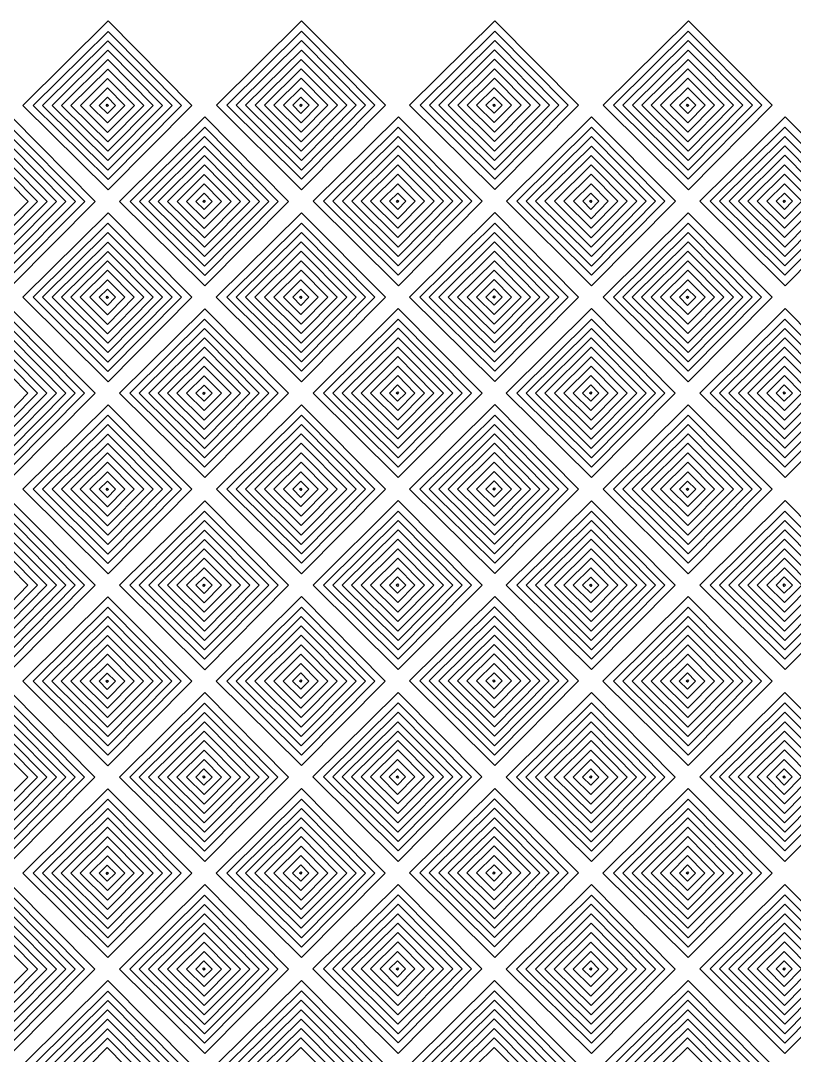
# Model space of a CAD drawing. Extents: x 32.9 to 110, y 167.1 to 219.6.
# Drawn here: x 49.83 to 69.25, y 193.57 to 219.55 of the extents above; entities that cross this region are included whole.
import ezdxf

# ---------------------------------------------------------------- set-up
doc = ezdxf.new("R2010")
doc.units = 0
doc.layers.add('Layer_1', color=7, linetype='CONTINUOUS')

msp = doc.modelspace()

# ---------------------------------------------------------------- linework, layer by layer
at = {"layer": 'Layer_1', "color": 7}
for points in [[(49.880651, 217.422619), (52.021184, 219.543619), (54.124594, 217.422619), (52.021184, 215.301371)], [(54.739998, 217.425649), (56.880533, 219.546641), (58.983945, 217.425649), (56.880533, 215.304401)], [(59.591251, 217.428896), (61.731788, 219.549889), (63.835193, 217.428896), (61.731788, 215.307649)], [(64.449908, 217.425566), (66.590445, 219.546566), (68.693851, 217.425566), (66.590445, 215.304319)], [(50.143031, 217.422604), (52.018857, 219.281306), (53.862146, 217.422604), (52.018857, 215.563684)], [(55.00238, 217.425634), (56.878208, 219.284329), (58.721497, 217.425634), (56.878208, 215.566706)], [(59.853631, 217.428881), (61.729455, 219.287576), (63.572745, 217.428881), (61.729455, 215.569954)], [(64.712288, 217.425551), (66.588114, 219.284254), (68.431403, 217.425551), (66.588114, 215.566631)], [(50.376961, 217.422589), (52.016782, 219.047441), (53.62816, 217.422589), (52.016782, 215.797541)], [(55.23631, 217.425619), (56.87613, 219.050464), (58.487512, 217.425619), (56.87613, 215.800571)], [(60.087563, 217.428866), (61.727385, 219.053711), (63.338761, 217.428866), (61.727385, 215.803819)], [(64.94622, 217.425536), (66.586042, 219.050389), (68.197418, 217.425536), (66.586042, 215.800496)], [(50.614826, 217.422574), (52.014671, 218.809639), (53.390236, 217.422574), (52.014671, 216.035344)], [(55.474175, 217.425604), (56.874015, 218.812669), (58.249583, 217.425604), (56.874015, 216.038366)], [(60.325427, 217.428851), (61.72527, 218.815916), (63.100838, 217.428851), (61.72527, 216.041614)], [(65.184083, 217.425521), (66.583929, 218.812586), (67.959496, 217.425521), (66.583929, 216.038291)], [(50.849623, 217.422559), (52.012587, 218.574904), (53.155379, 217.422559), (52.012587, 216.270079)], [(55.708973, 217.425589), (56.871937, 218.577934), (58.014729, 217.425589), (56.871937, 216.273101)], [(60.560228, 217.428836), (61.723187, 218.581181), (62.865984, 217.428836), (61.723187, 216.276349)], [(65.418886, 217.425506), (66.581843, 218.577851), (67.724641, 217.425506), (66.581843, 216.273026)], [(51.087799, 217.422544), (52.010475, 218.336794), (52.917145, 217.422544), (52.010475, 216.508181)], [(55.947147, 217.425574), (56.869824, 218.339824), (57.776498, 217.425574), (56.869824, 216.511211)], [(60.798398, 217.428821), (61.721079, 218.343071), (62.627746, 217.428821), (61.721079, 216.514459)], [(65.657055, 217.425491), (66.579736, 218.339749), (67.486402, 217.425491), (66.579736, 216.511136)], [(51.324038, 217.422529), (52.008358, 218.100604), (52.680806, 217.422529), (52.008358, 216.744379)], [(56.183386, 217.425559), (56.867708, 218.103626), (57.540157, 217.425559), (56.867708, 216.747401)], [(61.03464, 217.428799), (61.718963, 218.106874), (62.391405, 217.428799), (61.718963, 216.750649)], [(65.893299, 217.425476), (66.577613, 218.103551), (67.250063, 217.425476), (66.577613, 216.747326)], [(51.564029, 217.422514), (52.006183, 217.860634), (52.440668, 217.422514), (52.006183, 216.984341)], [(56.423377, 217.425536), (56.865533, 217.863656), (57.300016, 217.425536), (56.865533, 216.987371)], [(61.274633, 217.428784), (61.716788, 217.866904), (62.151269, 217.428784), (61.716788, 216.990619)], [(66.133291, 217.425461), (66.575446, 217.863581), (67.009928, 217.425461), (66.575446, 216.987289)], [(51.797778, 217.422499), (52.004028, 217.626859), (52.206698, 217.422499), (52.004028, 217.218109)], [(56.657126, 217.425521), (56.863372, 217.629889), (57.066045, 217.425521), (56.863372, 217.221131)], [(56.830834, 217.424539), (56.860595, 217.454014), (56.889845, 217.424539), (56.860595, 217.395064)], [(61.508378, 217.428769), (61.714628, 217.633136), (61.9173, 217.428769), (61.714628, 217.224379)], [(61.682086, 217.427786), (61.711861, 217.457261), (61.741111, 217.427786), (61.711861, 217.398311)], [(66.367034, 217.425446), (66.573286, 217.629814), (66.775958, 217.425446), (66.573286, 217.221056)], [(66.540742, 217.424464), (66.570517, 217.453939), (66.599767, 217.424464), (66.570517, 217.394989)], [(51.971487, 217.421509), (52.001247, 217.450984), (52.03049, 217.421509), (52.001247, 217.392034)], [(47.450834, 215.012186), (49.591368, 217.133179), (51.694778, 215.012186), (49.591368, 212.890939)], [(52.308463, 215.013874), (54.448997, 217.134866), (56.552407, 215.013874), (54.448997, 212.892619)], [(57.167813, 215.016896), (59.308351, 217.137889), (61.411754, 215.016896), (59.308351, 212.895649)], [(62.020096, 215.015134), (64.160626, 217.136126), (66.264038, 215.015134), (64.160626, 212.893886)], [(66.877717, 215.016821), (69.018255, 217.137814), (71.121668, 215.016821), (69.018255, 212.895574)], [(47.713216, 215.012171), (49.589041, 216.870866), (51.432331, 215.012171), (49.589041, 213.153244)], [(52.570845, 215.013851), (54.44667, 216.872554), (56.289959, 215.013851), (54.44667, 213.154931)], [(57.430193, 215.016881), (59.306017, 216.875584), (61.149307, 215.016881), (59.306017, 213.157954)], [(62.282477, 215.015119), (64.1583, 216.873821), (66.00159, 215.015119), (64.1583, 213.156191)], [(67.140105, 215.016806), (69.015931, 216.875509), (70.859221, 215.016806), (69.015931, 213.157879)], [(47.947147, 215.012156), (49.586966, 216.637001), (51.198344, 215.012156), (49.586966, 213.387109)], [(52.804776, 215.013844), (54.444596, 216.638689), (56.055974, 215.013844), (54.444596, 213.388796)], [(57.664125, 215.016866), (59.303947, 216.641719), (60.915323, 215.016866), (59.303947, 213.391819)], [(62.516408, 215.015104), (64.156222, 216.639956), (65.767606, 215.015104), (64.156222, 213.390056)], [(67.374032, 215.016791), (69.013853, 216.641636), (70.625228, 215.016791), (69.013853, 213.391744)], [(48.18501, 215.012141), (49.584855, 216.399206), (50.96042, 215.012141), (49.584855, 213.624904)], [(48.419808, 215.012126), (49.582771, 216.164471), (50.725563, 215.012126), (49.582771, 213.859639)], [(53.042639, 215.013821), (54.442484, 216.400894), (55.81805, 215.013821), (54.442484, 213.626591)], [(53.277438, 215.013806), (54.440401, 216.166159), (55.583193, 215.013806), (54.440401, 213.861326)], [(57.901988, 215.016851), (59.301832, 216.403916), (60.677401, 215.016851), (59.301832, 213.629621)], [(58.136789, 215.016836), (59.299748, 216.169181), (60.442546, 215.016836), (59.299748, 213.864356)], [(62.754269, 215.015089), (64.154115, 216.402154), (65.529676, 215.015089), (64.154115, 213.627859)], [(62.989065, 215.015074), (64.152029, 216.167419), (65.294821, 215.015074), (64.152029, 213.862594)], [(67.611901, 215.016776), (69.011746, 216.403841), (70.387305, 215.016776), (69.011746, 213.629539)], [(67.846696, 215.016761), (69.009661, 216.169106), (70.15245, 215.016761), (69.009661, 213.864274)], [(48.657984, 215.012111), (49.580659, 215.926361), (50.48733, 215.012111), (49.580659, 214.097749)], [(53.515613, 215.013791), (54.438288, 215.928049), (55.344959, 215.013791), (54.438288, 214.099436)], [(58.37496, 215.016821), (59.297641, 215.931071), (60.204308, 215.016821), (59.297641, 214.102459)], [(63.227243, 215.015059), (64.149916, 215.929309), (65.056591, 215.015059), (64.149916, 214.100696)], [(68.084873, 215.016746), (69.007545, 215.930996), (69.91422, 215.016746), (69.007545, 214.102384)], [(48.894222, 215.012096), (49.578542, 215.690164), (50.25099, 215.012096), (49.578542, 214.333939)], [(53.751851, 215.013776), (54.436172, 215.691851), (55.108619, 215.013776), (54.436172, 214.335626)], [(58.611202, 215.016806), (59.295526, 215.694874), (59.967969, 215.016806), (59.295526, 214.338656)], [(63.463477, 215.015044), (64.147801, 215.693111), (64.82025, 215.015044), (64.147801, 214.336894)], [(68.321108, 215.016731), (69.00543, 215.694799), (69.677881, 215.016731), (69.00543, 214.338574)], [(49.134214, 215.012074), (49.576368, 215.450194), (50.010852, 215.012074), (49.576368, 214.573909)], [(53.991843, 215.013761), (54.433997, 215.451881), (54.868481, 215.013761), (54.433997, 214.575596)], [(58.851197, 215.016791), (59.293351, 215.454911), (59.727834, 215.016791), (59.293351, 214.578619)], [(63.703471, 215.015029), (64.145626, 215.453141), (64.580109, 215.015029), (64.145626, 214.576856)], [(68.561101, 215.016716), (69.003255, 215.454829), (69.437737, 215.016716), (69.003255, 214.578544)], [(54.22559, 215.013746), (54.43184, 215.218114), (54.634513, 215.013746), (54.43184, 214.809356)], [(59.08494, 215.016776), (59.29119, 215.221136), (59.493862, 215.016776), (59.29119, 214.812379)], [(63.937222, 215.015006), (64.143473, 215.219374), (64.346137, 215.015006), (64.143473, 214.810616)], [(68.794854, 215.016694), (69.001104, 215.221061), (69.203768, 215.016694), (69.001104, 214.812304)], [(54.399301, 215.012764), (54.429061, 215.042239), (54.458303, 215.012764), (54.429061, 214.983289)], [(59.258648, 215.015786), (59.288423, 215.045261), (59.317673, 215.015786), (59.288423, 214.986311)], [(64.110931, 215.014024), (64.140706, 215.043499), (64.169956, 215.014024), (64.140706, 214.984549)], [(68.96856, 215.015711), (68.998335, 215.045186), (69.027585, 215.015711), (68.998335, 214.986236)], [(49.878647, 212.603434), (52.019182, 214.724426), (54.122591, 212.603434), (52.019182, 210.482186)], [(54.737995, 212.606464), (56.878531, 214.727456), (58.981942, 212.606464), (56.878531, 210.485209)], [(59.589249, 212.609711), (61.729787, 214.730704), (63.83319, 212.609711), (61.729787, 210.488456)], [(64.447906, 212.606381), (66.588443, 214.727381), (68.691849, 212.606381), (66.588443, 210.485134)], [(50.141029, 212.603419), (52.016855, 214.462121), (53.860144, 212.603419), (52.016855, 210.744491)], [(55.000378, 212.606441), (56.876206, 214.465144), (58.719495, 212.606441), (56.876206, 210.747521)], [(59.851629, 212.609689), (61.727452, 214.468391), (63.570742, 212.609689), (61.727452, 210.750769)], [(64.710286, 212.606366), (66.586112, 214.465069), (68.429402, 212.606366), (66.586112, 210.747446)], [(50.374959, 212.603404), (52.014779, 214.228256), (53.626158, 212.603404), (52.014779, 210.978356)], [(55.234308, 212.606426), (56.874127, 214.231279), (58.48551, 212.606426), (56.874127, 210.981386)], [(60.085561, 212.609674), (61.725383, 214.234526), (63.336759, 212.609674), (61.725383, 210.984634)], [(64.944218, 212.606351), (66.58404, 214.231204), (68.195416, 212.606351), (66.58404, 210.981304)], [(50.612824, 212.603389), (52.012669, 213.990454), (53.388234, 212.603389), (52.012669, 211.216159)], [(55.472173, 212.606411), (56.872013, 213.993476), (58.247588, 212.606411), (56.872013, 211.219181)], [(60.323422, 212.609659), (61.723268, 213.996724), (63.098837, 212.609659), (61.723268, 211.222429)], [(65.182081, 212.606336), (66.581927, 213.993401), (67.957493, 212.606336), (66.581927, 211.219106)], [(50.847622, 212.603374), (52.010585, 213.755719), (53.153377, 212.603374), (52.010585, 211.450894)], [(55.70697, 212.606396), (56.869935, 213.758749), (58.012724, 212.606396), (56.869935, 211.453916)], [(60.558225, 212.609644), (61.72119, 213.761989), (62.863979, 212.609644), (61.72119, 211.457164)], [(65.416882, 212.606321), (66.579841, 213.758666), (67.722638, 212.606321), (66.579841, 211.453841)], [(51.085798, 212.603359), (52.008472, 213.517609), (52.915145, 212.603359), (52.008472, 211.688996)], [(55.945147, 212.606381), (56.867819, 213.520639), (57.774497, 212.606381), (56.867819, 211.692026)], [(60.796396, 212.609629), (61.719074, 213.523886), (62.625743, 212.609629), (61.719074, 211.695274)], [(65.655052, 212.606306), (66.577733, 213.520564), (67.4844, 212.606306), (66.577733, 211.691944)], [(51.322036, 212.603344), (52.006356, 213.281411), (52.678804, 212.603344), (52.006356, 211.925194)], [(51.562027, 212.603329), (52.004182, 213.041441), (52.438666, 212.603329), (52.004182, 212.165156)], [(56.181385, 212.606366), (56.865706, 213.284441), (57.538155, 212.606366), (56.865706, 211.928216)], [(56.421377, 212.606351), (56.863532, 213.044471), (57.298012, 212.606351), (56.863532, 212.168179)], [(61.032638, 212.609614), (61.716961, 213.287689), (62.389402, 212.609614), (61.716961, 211.931464)], [(61.27263, 212.609599), (61.714786, 213.047719), (62.149267, 212.609599), (61.714786, 212.171426)], [(65.891297, 212.606291), (66.575618, 213.284366), (67.248062, 212.606291), (66.575618, 211.928141)], [(66.131289, 212.606276), (66.573443, 213.044396), (67.007926, 212.606276), (66.573443, 212.168104)], [(51.795776, 212.603314), (52.002026, 212.807674), (52.204696, 212.603314), (52.002026, 212.398916)], [(56.655124, 212.606336), (56.86137, 212.810704), (57.064042, 212.606336), (56.86137, 212.401946)], [(61.506376, 212.609584), (61.712626, 212.813951), (61.915298, 212.609584), (61.712626, 212.405194)], [(66.365032, 212.606261), (66.571283, 212.810629), (66.773957, 212.606261), (66.571283, 212.401871)], [(51.969486, 212.602324), (51.999246, 212.631799), (52.028489, 212.602324), (51.999246, 212.572849)], [(56.828834, 212.605354), (56.858594, 212.634829), (56.887844, 212.605354), (56.858594, 212.575879)], [(61.680089, 212.608601), (61.709864, 212.638076), (61.739114, 212.608601), (61.709864, 212.579126)], [(66.538741, 212.605271), (66.568516, 212.634746), (66.597766, 212.605271), (66.568516, 212.575796)], [(47.449003, 210.195334), (49.589537, 212.316326), (51.692947, 210.195334), (49.589537, 208.074086)], [(52.306632, 210.197021), (54.447166, 212.318014), (56.550575, 210.197021), (54.447166, 208.075766)], [(57.165984, 210.200044), (59.306513, 212.321036), (61.409925, 210.200044), (59.306513, 208.078796)], [(62.018259, 210.198281), (64.158796, 212.319274), (66.262208, 210.198281), (64.158796, 208.077034)], [(66.875888, 210.199969), (69.016425, 212.320961), (71.119831, 210.199969), (69.016425, 208.078721)], [(47.711384, 210.195319), (49.587209, 212.054014), (51.430499, 210.195319), (49.587209, 208.336391)], [(52.569014, 210.196999), (54.444838, 212.055701), (56.288128, 210.196999), (54.444838, 208.338079)], [(57.428364, 210.200029), (59.304187, 212.058731), (61.147477, 210.200029), (59.304187, 208.341101)], [(62.280645, 210.198266), (64.156471, 212.056969), (65.999761, 210.198266), (64.156471, 208.339339)], [(67.138276, 210.199954), (69.014102, 212.058649), (70.857392, 210.199954), (69.014102, 208.341026)], [(47.945315, 210.195304), (49.585134, 211.820149), (51.196513, 210.195304), (49.585134, 208.570256)], [(52.802944, 210.196991), (54.442765, 211.821836), (56.054142, 210.196991), (54.442765, 208.571944)], [(57.662296, 210.200014), (59.30211, 211.824866), (60.913494, 210.200014), (59.30211, 208.574966)], [(62.514571, 210.198251), (64.154393, 211.823096), (65.765775, 210.198251), (64.154393, 208.573204)], [(67.3722, 210.199939), (69.012024, 211.824784), (70.623397, 210.199939), (69.012024, 208.574891)], [(48.183178, 210.195289), (49.583023, 211.582354), (50.958589, 210.195289), (49.583023, 208.808051)], [(53.040808, 210.196969), (54.440653, 211.584034), (55.816218, 210.196969), (54.440653, 208.809739)], [(57.900159, 210.199999), (59.300002, 211.587064), (60.675571, 210.199999), (59.300002, 208.812769)], [(62.75244, 210.198236), (64.152286, 211.585301), (65.527847, 210.198236), (64.152286, 208.811006)], [(67.610062, 210.199924), (69.009908, 211.586989), (70.385475, 210.199924), (69.009908, 208.812686)], [(48.417977, 210.195274), (49.580939, 211.347619), (50.723732, 210.195274), (49.580939, 209.042786)], [(53.275607, 210.196954), (54.438569, 211.349306), (55.581361, 210.196954), (54.438569, 209.044474)], [(58.134952, 210.199984), (59.297919, 211.352329), (60.440708, 210.199984), (59.297919, 209.047504)], [(62.987235, 210.198221), (64.1502, 211.350566), (65.292989, 210.198221), (64.1502, 209.045734)], [(67.844866, 210.199909), (69.007831, 211.352254), (70.150621, 210.199909), (69.007831, 209.047421)], [(48.656152, 210.195259), (49.578827, 211.109509), (50.485498, 210.195259), (49.578827, 209.280896)], [(53.513781, 210.196939), (54.436456, 211.111196), (55.343127, 210.196939), (54.436456, 209.282584)], [(58.373131, 210.199969), (59.295803, 211.114219), (60.202478, 210.199969), (59.295803, 209.285606)], [(63.225414, 210.198206), (64.148084, 211.112456), (65.054761, 210.198206), (64.148084, 209.283844)], [(68.083043, 210.199894), (69.005716, 211.114144), (69.912383, 210.199894), (69.005716, 209.285531)], [(48.89239, 210.195244), (49.576711, 210.873311), (50.249159, 210.195244), (49.576711, 209.517086)], [(53.750021, 210.196924), (54.434341, 210.874999), (55.106788, 210.196924), (54.434341, 209.518774)], [(58.609373, 210.199954), (59.293688, 210.878021), (59.966137, 210.199954), (59.293688, 209.521804)], [(63.461648, 210.198191), (64.145972, 210.876259), (64.81842, 210.198191), (64.145972, 209.520034)], [(68.319278, 210.199879), (69.0036, 210.877946), (69.676043, 210.199879), (69.0036, 209.521721)], [(49.132382, 210.195221), (49.574537, 210.633341), (50.009021, 210.195221), (49.574537, 209.757056)], [(53.990012, 210.196909), (54.432168, 210.635029), (54.866649, 210.196909), (54.432168, 209.758736)], [(58.849365, 210.199939), (59.291513, 210.638059), (59.726002, 210.199939), (59.291513, 209.761766)], [(63.70164, 210.198176), (64.143796, 210.636289), (64.578277, 210.198176), (64.143796, 209.760004)], [(68.559271, 210.199856), (69.001425, 210.637976), (69.435908, 210.199856), (69.001425, 209.761691)], [(54.223761, 210.196894), (54.430011, 210.401261), (54.632681, 210.196894), (54.430011, 209.992504)], [(54.397469, 210.195911), (54.427229, 210.225386), (54.456472, 210.195911), (54.427229, 210.166436)], [(59.08311, 210.199924), (59.28936, 210.404284), (59.492033, 210.199924), (59.28936, 209.995526)], [(59.256818, 210.198934), (59.286593, 210.228409), (59.315843, 210.198934), (59.286593, 210.169459)], [(63.935393, 210.198154), (64.141635, 210.402521), (64.344307, 210.198154), (64.141635, 209.993764)], [(64.109099, 210.197171), (64.138874, 210.226646), (64.168124, 210.197171), (64.138874, 210.167696)], [(68.793017, 210.199841), (68.999267, 210.404209), (69.201938, 210.199841), (68.999267, 209.995451)], [(68.966731, 210.198859), (68.996506, 210.228334), (69.025756, 210.198859), (68.996506, 210.169384)], [(49.878818, 207.782584), (52.019352, 209.903576), (54.122762, 207.782584), (52.019352, 205.661336)], [(54.738168, 207.785606), (56.878704, 209.906606), (58.982116, 207.785606), (56.878704, 205.664359)], [(59.589419, 207.788854), (61.729959, 209.909854), (63.833362, 207.788854), (61.729959, 205.667606)], [(64.448078, 207.785531), (66.588616, 209.906524), (68.692019, 207.785531), (66.588616, 205.664284)], [(50.1412, 207.782569), (52.017025, 209.641264), (53.860316, 207.782569), (52.017025, 205.923641)], [(50.375131, 207.782554), (52.01495, 209.407399), (53.626329, 207.782554), (52.01495, 206.157506)], [(55.00055, 207.785591), (56.876378, 209.644294), (58.719668, 207.785591), (56.876378, 205.926671)], [(55.234478, 207.785576), (56.874301, 209.410429), (58.485683, 207.785576), (56.874301, 206.160529)], [(59.851799, 207.788839), (61.727625, 209.647541), (63.570915, 207.788839), (61.727625, 205.929919)], [(60.085726, 207.788824), (61.725556, 209.413676), (63.336929, 207.788824), (61.725556, 206.163776)], [(64.710458, 207.785516), (66.586282, 209.644219), (68.429572, 207.785516), (66.586282, 205.926589)], [(64.944391, 207.785501), (66.584213, 209.410354), (68.195588, 207.785501), (66.584213, 206.160454)], [(50.612995, 207.782539), (52.01284, 209.169604), (53.388404, 207.782539), (52.01284, 206.395301)], [(55.472344, 207.785561), (56.872185, 209.172626), (58.247754, 207.785561), (56.872185, 206.398331)], [(60.323595, 207.788809), (61.72344, 209.175874), (63.099007, 207.788809), (61.72344, 206.401579)], [(65.182253, 207.785486), (66.582097, 209.172551), (67.957666, 207.785486), (66.582097, 206.398256)], [(50.847793, 207.782524), (52.010755, 208.934869), (53.153548, 207.782524), (52.010755, 206.630036)], [(55.707143, 207.785546), (56.870107, 208.937891), (58.012897, 207.785546), (56.870107, 206.633066)], [(60.558397, 207.788794), (61.721355, 208.941139), (62.864153, 207.788794), (61.721355, 206.636314)], [(65.417055, 207.785471), (66.580013, 208.937816), (67.722803, 207.785471), (66.580013, 206.632991)], [(51.085968, 207.782509), (52.008643, 208.696759), (52.915315, 207.782509), (52.008643, 206.868146)], [(55.945317, 207.785531), (56.867992, 208.699781), (57.774667, 207.785531), (56.867992, 206.871169)], [(60.796568, 207.788779), (61.719247, 208.703029), (62.625908, 207.788779), (61.719247, 206.874416)], [(65.655225, 207.785456), (66.577898, 208.699706), (67.484573, 207.785456), (66.577898, 206.871094)], [(51.322206, 207.782494), (52.006526, 208.460561), (52.678975, 207.782494), (52.006526, 207.104336)], [(56.181555, 207.785516), (56.865879, 208.463591), (57.538327, 207.785516), (56.865879, 207.107366)], [(61.03281, 207.788764), (61.717134, 208.466839), (62.389575, 207.788764), (61.717134, 207.110614)], [(65.891467, 207.785441), (66.575783, 208.463509), (67.248234, 207.785441), (66.575783, 207.107291)], [(51.562199, 207.782471), (52.004353, 208.220591), (52.438836, 207.782471), (52.004353, 207.344306)], [(56.421545, 207.785501), (56.863704, 208.223621), (57.298185, 207.785501), (56.863704, 207.347329)], [(61.272802, 207.788749), (61.714957, 208.226869), (62.14944, 207.788749), (61.714957, 207.350576)], [(66.131462, 207.785426), (66.573616, 208.223539), (67.008099, 207.785426), (66.573616, 207.347254)], [(51.795946, 207.782456), (52.002196, 207.986824), (52.204867, 207.782456), (52.002196, 207.578066)], [(56.655295, 207.785486), (56.861543, 207.989846), (57.064215, 207.785486), (56.861543, 207.581096)], [(61.506548, 207.788734), (61.712798, 207.993094), (61.91547, 207.788734), (61.712798, 207.584344)], [(66.365205, 207.785404), (66.571455, 207.989771), (66.774127, 207.785404), (66.571455, 207.581014)], [(51.969656, 207.781474), (51.999416, 207.810949), (52.028659, 207.781474), (51.999416, 207.751999)], [(56.829001, 207.784496), (56.858776, 207.813971), (56.888026, 207.784496), (56.858776, 207.755021)], [(61.680256, 207.787744), (61.710031, 207.817219), (61.739281, 207.787744), (61.710031, 207.758269)], [(66.538913, 207.784421), (66.568688, 207.813896), (66.597938, 207.784421), (66.568688, 207.754946)], [(47.449003, 205.372144), (49.589537, 207.493144), (51.692947, 205.372144), (49.589537, 203.250896)], [(52.306632, 205.373831), (54.447166, 207.494824), (56.550572, 205.373831), (54.447166, 203.252584)], [(57.165984, 205.376861), (59.306513, 207.497854), (61.409925, 205.376861), (59.306513, 203.255606)], [(62.018265, 205.375099), (64.158796, 207.496091), (66.262208, 205.375099), (64.158796, 203.253851)], [(66.875888, 205.376779), (69.016425, 207.497779), (71.119839, 205.376779), (69.016425, 203.255531)], [(47.711384, 205.372129), (49.58721, 207.230831), (51.430499, 205.372129), (49.58721, 203.513209)], [(52.569014, 205.373816), (54.44484, 207.232519), (56.28813, 205.373816), (54.44484, 203.514889)], [(57.428364, 205.376846), (59.304187, 207.235541), (61.147477, 205.376846), (59.304187, 203.517919)], [(62.280645, 205.375076), (64.156471, 207.233779), (65.999761, 205.375076), (64.156471, 203.516156)], [(67.138276, 205.376764), (69.014102, 207.235466), (70.857392, 205.376764), (69.014102, 203.517844)], [(47.945315, 205.372114), (49.585134, 206.996966), (51.196513, 205.372114), (49.585134, 203.747066)], [(52.802942, 205.373801), (54.442765, 206.998654), (56.054142, 205.373801), (54.442765, 203.748754)], [(57.662296, 205.376831), (59.302118, 207.001676), (60.913494, 205.376831), (59.302118, 203.751784)], [(62.514579, 205.375061), (64.154393, 206.999914), (65.765775, 205.375061), (64.154393, 203.750021)], [(67.3722, 205.376749), (69.012024, 207.001601), (70.623397, 205.376749), (69.012024, 203.751709)], [(48.183178, 205.372099), (49.583023, 206.759164), (50.958589, 205.372099), (49.583023, 203.984869)], [(53.040809, 205.373786), (54.440655, 206.760851), (55.816218, 205.373786), (54.440655, 203.986556)], [(57.900159, 205.376809), (59.300002, 206.763881), (60.675563, 205.376809), (59.300002, 203.989579)], [(62.75244, 205.375046), (64.152286, 206.762111), (65.527847, 205.375046), (64.152286, 203.987816)], [(67.610071, 205.376734), (69.009917, 206.763799), (70.385475, 205.376734), (69.009917, 203.989504)], [(48.417977, 205.372084), (49.580939, 206.524429), (50.723732, 205.372084), (49.580939, 204.219604)], [(48.656152, 205.372069), (49.578828, 206.286319), (50.485499, 205.372069), (49.578828, 204.457706)], [(53.275607, 205.373771), (54.438569, 206.526116), (55.581363, 205.373771), (54.438569, 204.221291)], [(53.513783, 205.373756), (54.436458, 206.288006), (55.343129, 205.373756), (54.436458, 204.459394)], [(58.13496, 205.376794), (59.297919, 206.529146), (60.440714, 205.376794), (59.297919, 204.224314)], [(58.373131, 205.376786), (59.295809, 206.291036), (60.202478, 205.376786), (59.295809, 204.462424)], [(62.987235, 205.375031), (64.1502, 206.527376), (65.292989, 205.375031), (64.1502, 204.222551)], [(63.225406, 205.375016), (64.148084, 206.289274), (65.054761, 205.375016), (64.148084, 204.460661)], [(67.844866, 205.376719), (69.007831, 206.529064), (70.150621, 205.376719), (69.007831, 204.224239)], [(68.083043, 205.376704), (69.005716, 206.290961), (69.91239, 205.376704), (69.005716, 204.462349)], [(48.89239, 205.372054), (49.576711, 206.050129), (50.249159, 205.372054), (49.576711, 204.693904)], [(53.750021, 205.373741), (54.434341, 206.051809), (55.10679, 205.373741), (54.434341, 204.695591)], [(58.609373, 205.376764), (59.293688, 206.054839), (59.966137, 205.376764), (59.293688, 204.698614)], [(63.461648, 205.375001), (64.145972, 206.053076), (64.81842, 205.375001), (64.145972, 204.696851)], [(68.319278, 205.376689), (69.0036, 206.054764), (69.676051, 205.376689), (69.0036, 204.698539)], [(49.132382, 205.372039), (49.574537, 205.810159), (50.009021, 205.372039), (49.574537, 204.933866)], [(53.990013, 205.373726), (54.432168, 205.811846), (54.866651, 205.373726), (54.432168, 204.935554)], [(58.849365, 205.376749), (59.291521, 205.814869), (59.726002, 205.376749), (59.291521, 204.938584)], [(63.70164, 205.374986), (64.143796, 205.813106), (64.578277, 205.374986), (64.143796, 204.936814)], [(68.559271, 205.376674), (69.001425, 205.814794), (69.435908, 205.376674), (69.001425, 204.938501)], [(54.223761, 205.373711), (54.430011, 205.578071), (54.632681, 205.373711), (54.430011, 205.169314)], [(59.08311, 205.376734), (59.28936, 205.581101), (59.492033, 205.376734), (59.28936, 205.172344)], [(63.935393, 205.374971), (64.141643, 205.579339), (64.344307, 205.374971), (64.141643, 205.170581)], [(68.793023, 205.376659), (68.999273, 205.581026), (69.201938, 205.376659), (68.999273, 205.172269)], [(54.397469, 205.372721), (54.427229, 205.402196), (54.456472, 205.372721), (54.427229, 205.343246)], [(59.256818, 205.375751), (59.286593, 205.405226), (59.315843, 205.375751), (59.286593, 205.346276)], [(64.109099, 205.373989), (64.138874, 205.403464), (64.168124, 205.373989), (64.138874, 205.344514)], [(68.966731, 205.375676), (68.996506, 205.405151), (69.025756, 205.375676), (68.996506, 205.346201)], [(49.876816, 202.963399), (52.017351, 205.084391), (54.120762, 202.963399), (52.017351, 200.842144)], [(54.736164, 202.966421), (56.876699, 205.087414), (58.980113, 202.966421), (56.876699, 200.845174)], [(59.587418, 202.969669), (61.727955, 205.090661), (63.831361, 202.969669), (61.727955, 200.848421)], [(64.446068, 202.966346), (66.586613, 205.087339), (68.690018, 202.966346), (66.586613, 200.845099)], [(50.139197, 202.963376), (52.015024, 204.822079), (53.858312, 202.963376), (52.015024, 201.104456)], [(54.998544, 202.966406), (56.874376, 204.825109), (58.717666, 202.966406), (56.874376, 201.107479)], [(59.849797, 202.969654), (61.725623, 204.828356), (63.568913, 202.969654), (61.725623, 201.110726)], [(64.708448, 202.966331), (66.58428, 204.825034), (68.42757, 202.966331), (66.58428, 201.107404)], [(50.373128, 202.963369), (52.012948, 204.588214), (53.624329, 202.963369), (52.012948, 201.338321)], [(55.232478, 202.966391), (56.872298, 204.591244), (58.48368, 202.966391), (56.872298, 201.341344)], [(60.083731, 202.969639), (61.723553, 204.594491), (63.334928, 202.969639), (61.723553, 201.344591)], [(64.942388, 202.966316), (66.58221, 204.591161), (68.193586, 202.966316), (66.58221, 201.341269)], [(50.610992, 202.963346), (52.010837, 204.350419), (53.386404, 202.963346), (52.010837, 201.576116)], [(55.470341, 202.966376), (56.870182, 204.353441), (58.245758, 202.966376), (56.870182, 201.579146)], [(60.321593, 202.969624), (61.721438, 204.356689), (63.097005, 202.969624), (61.721438, 201.582394)], [(65.180251, 202.966301), (66.580095, 204.353366), (67.955656, 202.966301), (66.580095, 201.579064)], [(50.84579, 202.963331), (52.008754, 204.115684), (53.151547, 202.963331), (52.008754, 201.810851)], [(55.705141, 202.966361), (56.868105, 204.118706), (58.010895, 202.966361), (56.868105, 201.813881)], [(60.556396, 202.969609), (61.71936, 204.121954), (62.86215, 202.969609), (61.71936, 201.817129)], [(65.415053, 202.966286), (66.578012, 204.118631), (67.720809, 202.966286), (66.578012, 201.813799)], [(51.083965, 202.963324), (52.006642, 203.877574), (52.913313, 202.963324), (52.006642, 202.048961)], [(55.943315, 202.966346), (56.86599, 203.880596), (57.772665, 202.966346), (56.86599, 202.051984)], [(60.794567, 202.969594), (61.717245, 203.883844), (62.623914, 202.969594), (61.717245, 202.055231)], [(65.653223, 202.966271), (66.575904, 203.880521), (67.482571, 202.966271), (66.575904, 202.051909)], [(51.320205, 202.963301), (52.004525, 203.641376), (52.676974, 202.963301), (52.004525, 202.285151)], [(56.179555, 202.966331), (56.863874, 203.644406), (57.536326, 202.966331), (56.863874, 202.288181)], [(61.030808, 202.969579), (61.71513, 203.647646), (62.387573, 202.969579), (61.71513, 202.291421)], [(65.889465, 202.966256), (66.573788, 203.644324), (67.24623, 202.966256), (66.573788, 202.288099)], [(51.560197, 202.963286), (52.00235, 203.401406), (52.436835, 202.963286), (52.00235, 202.525114)], [(51.793945, 202.963271), (52.000195, 203.167639), (52.202864, 202.963271), (52.000195, 202.758881)], [(56.419545, 202.966316), (56.8617, 203.404436), (57.296183, 202.966316), (56.8617, 202.528144)], [(56.653293, 202.966301), (56.859541, 203.170661), (57.062213, 202.966301), (56.859541, 202.761911)], [(61.2708, 202.969564), (61.712955, 203.407684), (62.147438, 202.969564), (61.712955, 202.531391)], [(61.504546, 202.969549), (61.710796, 203.173909), (61.913468, 202.969549), (61.710796, 202.765151)], [(66.129458, 202.966234), (66.571606, 203.404354), (67.006094, 202.966234), (66.571606, 202.528069)], [(66.363202, 202.966219), (66.569452, 203.170586), (66.772125, 202.966219), (66.569452, 202.761829)], [(51.967654, 202.962289), (51.997415, 202.991764), (52.026657, 202.962289), (51.997415, 202.932814)], [(56.826999, 202.965311), (56.856774, 202.994786), (56.886024, 202.965311), (56.856774, 202.935836)], [(61.67826, 202.968559), (61.708035, 202.998034), (61.737285, 202.968559), (61.708035, 202.939084)], [(66.536911, 202.965236), (66.566686, 202.994711), (66.595936, 202.965236), (66.566686, 202.935761)], [(47.447171, 200.555291), (49.587706, 202.676291), (51.691116, 200.555291), (49.587706, 198.434044)], [(52.304801, 200.556979), (54.445336, 202.677979), (56.548742, 200.556979), (54.445336, 198.435731)], [(57.164153, 200.560009), (59.304676, 202.681001), (61.408095, 200.560009), (59.304676, 198.438754)], [(62.016427, 200.558239), (64.156964, 202.679239), (66.260378, 200.558239), (64.156964, 198.436991)], [(66.874058, 200.559926), (69.014596, 202.680926), (71.118002, 200.559926), (69.014596, 198.438679)], [(47.709553, 200.555276), (49.585379, 202.413979), (51.428669, 200.555276), (49.585379, 198.696349)], [(52.567182, 200.556964), (54.443008, 202.415666), (56.286296, 200.556964), (54.443008, 198.698036)], [(57.426532, 200.559986), (59.302357, 202.418689), (61.145647, 200.559986), (59.302357, 198.701066)], [(62.278815, 200.558224), (64.154641, 202.416926), (65.997931, 200.558224), (64.154641, 198.699304)], [(67.136438, 200.559911), (69.01227, 202.418614), (70.85556, 200.559911), (69.01227, 198.700991)], [(47.943483, 200.555261), (49.583303, 202.180114), (51.194682, 200.555261), (49.583303, 198.930214)], [(52.801113, 200.556949), (54.440935, 202.181801), (56.05231, 200.556949), (54.440935, 198.931901)], [(57.660458, 200.559979), (59.30028, 202.184824), (60.911663, 200.559979), (59.30028, 198.934931)], [(62.512742, 200.558209), (64.152563, 202.183061), (65.763945, 200.558209), (64.152563, 198.933169)], [(67.37037, 200.559896), (69.010193, 202.184749), (70.621568, 200.559896), (69.010193, 198.934849)], [(48.181347, 200.555246), (49.581192, 201.942311), (50.956759, 200.555246), (49.581192, 199.168016)], [(53.038978, 200.556934), (54.438821, 201.943999), (55.814386, 200.556934), (54.438821, 199.169704)], [(57.898328, 200.559956), (59.298173, 201.947021), (60.673739, 200.559956), (59.298173, 199.172726)], [(62.75061, 200.558194), (64.150456, 201.945259), (65.526015, 200.558194), (64.150456, 199.170964)], [(67.608233, 200.559881), (69.008079, 201.946946), (70.383646, 200.559881), (69.008079, 199.172651)], [(48.416145, 200.555231), (49.579108, 201.707576), (50.7219, 200.555231), (49.579108, 199.402751)], [(53.273775, 200.556919), (54.43674, 201.709264), (55.579532, 200.556919), (54.43674, 199.404431)], [(58.133122, 200.559941), (59.296087, 201.712294), (60.438879, 200.559941), (59.296087, 199.407461)], [(62.985406, 200.558179), (64.14837, 201.710524), (65.29116, 200.558179), (64.14837, 199.405699)], [(67.843036, 200.559866), (69.006001, 201.712211), (70.148791, 200.559866), (69.006001, 199.407386)], [(48.65432, 200.555216), (49.576996, 201.469466), (50.483668, 200.555216), (49.576996, 199.640854)], [(53.51195, 200.556904), (54.434627, 201.471154), (55.341297, 200.556904), (54.434627, 199.642541)], [(58.371293, 200.559926), (59.293974, 201.474184), (60.200649, 200.559926), (59.293974, 199.645571)], [(63.223582, 200.558164), (64.146255, 201.472421), (65.05293, 200.558164), (64.146255, 199.643809)], [(68.081213, 200.559851), (69.003886, 201.474101), (69.910553, 200.559851), (69.003886, 199.645489)], [(48.890559, 200.555201), (49.574879, 201.233276), (50.247327, 200.555201), (49.574879, 199.877051)], [(53.74819, 200.556889), (54.432511, 201.234956), (55.104959, 200.556889), (54.432511, 199.878739)], [(58.607542, 200.559911), (59.291851, 201.237986), (59.964308, 200.559911), (59.291851, 199.881761)], [(63.459818, 200.558149), (64.144139, 201.236224), (64.816591, 200.558149), (64.144139, 199.879999)], [(68.317449, 200.559836), (69.001771, 201.237911), (69.674214, 200.559836), (69.001771, 199.881686)], [(49.130551, 200.555186), (49.572705, 200.993306), (50.00719, 200.555186), (49.572705, 200.117014)], [(53.988181, 200.556874), (54.430336, 200.994994), (54.864819, 200.556874), (54.430336, 200.118701)], [(58.847535, 200.559896), (59.289676, 200.998016), (59.724173, 200.559896), (59.289676, 200.121724)], [(63.69981, 200.558134), (64.141965, 200.996254), (64.576448, 200.558134), (64.141965, 200.119961)], [(68.557441, 200.559821), (68.999596, 200.997941), (69.434078, 200.559821), (68.999596, 200.121649)], [(54.22193, 200.556859), (54.42818, 200.761219), (54.630851, 200.556859), (54.42818, 200.352461)], [(54.395639, 200.555869), (54.425399, 200.585344), (54.454642, 200.555869), (54.425399, 200.526394)], [(59.081281, 200.559881), (59.287531, 200.764249), (59.490203, 200.559881), (59.287531, 200.355491)], [(59.254989, 200.558899), (59.284764, 200.588374), (59.314014, 200.558899), (59.284764, 200.529424)], [(63.933564, 200.558119), (64.139806, 200.762486), (64.342478, 200.558119), (64.139806, 200.353729)], [(64.10727, 200.557136), (64.137045, 200.586611), (64.166295, 200.557136), (64.137045, 200.527661)], [(68.791185, 200.559806), (68.997435, 200.764166), (69.200109, 200.559806), (68.997435, 200.355416)], [(68.964901, 200.558816), (68.994676, 200.588291), (69.023926, 200.558816), (68.994676, 200.529341)], [(49.876983, 198.143846), (52.017517, 200.264839), (54.120925, 198.143846), (52.017517, 196.022599)], [(54.736331, 198.146869), (56.876867, 200.267869), (58.980278, 198.146869), (56.876867, 196.025621)], [(59.587582, 198.150116), (61.728121, 200.271109), (63.831525, 198.150116), (61.728121, 196.028869)], [(64.446241, 198.146794), (66.586778, 200.267786), (68.690184, 198.146794), (66.586778, 196.025546)], [(50.139364, 198.143824), (52.01519, 200.002526), (53.858479, 198.143824), (52.01519, 196.284904)], [(54.998711, 198.146854), (56.874541, 200.005556), (58.717831, 198.146854), (56.874541, 196.287934)], [(59.849962, 198.150101), (61.725788, 200.008804), (63.569077, 198.150101), (61.725788, 196.291174)], [(64.708621, 198.146779), (66.584444, 200.005481), (68.427736, 198.146779), (66.584444, 196.287851)], [(50.373294, 198.143816), (52.013114, 199.768661), (53.624494, 198.143816), (52.013114, 196.518769)], [(50.611158, 198.143794), (52.011003, 199.530866), (53.386571, 198.143794), (52.011003, 196.756564)], [(55.232644, 198.146839), (56.872463, 199.771691), (58.483845, 198.146839), (56.872463, 196.521791)], [(55.470506, 198.146824), (56.870347, 199.533889), (58.245916, 198.146824), (56.870347, 196.759594)], [(60.083896, 198.150086), (61.723718, 199.774939), (63.335092, 198.150086), (61.723718, 196.525039)], [(60.321757, 198.150071), (61.721602, 199.537136), (63.097169, 198.150071), (61.721602, 196.762841)], [(64.942553, 198.146764), (66.582375, 199.771609), (68.193751, 198.146764), (66.582375, 196.521716)], [(65.180416, 198.146749), (66.580259, 199.533814), (67.955828, 198.146749), (66.580259, 196.759519)], [(50.845956, 198.143786), (52.008919, 199.296131), (53.151713, 198.143786), (52.008919, 196.991299)], [(55.705303, 198.146809), (56.86827, 199.299154), (58.011059, 198.146809), (56.86827, 196.994329)], [(60.55656, 198.150056), (61.719517, 199.302401), (62.862315, 198.150056), (61.719517, 196.997576)], [(65.415217, 198.146734), (66.578176, 199.299079), (67.720973, 198.146734), (66.578176, 196.994246)], [(51.084131, 198.143771), (52.006807, 199.058021), (52.91348, 198.143771), (52.006807, 197.229409)], [(55.94348, 198.146794), (56.866154, 199.061044), (57.772829, 198.146794), (56.866154, 197.232431)], [(60.794731, 198.150041), (61.71741, 199.064291), (62.624078, 198.150041), (61.71741, 197.235679)], [(65.653388, 198.146719), (66.576068, 199.060969), (67.482736, 198.146719), (66.576068, 197.232356)], [(51.32037, 198.143756), (52.00469, 198.821824), (52.677137, 198.143756), (52.00469, 197.465599)], [(56.17972, 198.146779), (56.864042, 198.824854), (57.53649, 198.146779), (56.864042, 197.468629)], [(61.030972, 198.150026), (61.715296, 198.828094), (62.387737, 198.150026), (61.715296, 197.471876)], [(65.889629, 198.146704), (66.573945, 198.824771), (67.246397, 198.146704), (66.573945, 197.468554)], [(51.560362, 198.143741), (52.002516, 198.581854), (52.437001, 198.143741), (52.002516, 197.705569)], [(56.419711, 198.146764), (56.861866, 198.584884), (57.296347, 198.146764), (56.861866, 197.708591)], [(61.270965, 198.150011), (61.713119, 198.588131), (62.147603, 198.150011), (61.713119, 197.711839)], [(66.129624, 198.146689), (66.571778, 198.584801), (67.006262, 198.146689), (66.571778, 197.708516)], [(51.794111, 198.143719), (52.00036, 198.348086), (52.203031, 198.143719), (52.00036, 197.939329)], [(56.653461, 198.146749), (56.859705, 198.351116), (57.062377, 198.146749), (56.859705, 197.942359)], [(61.504711, 198.149989), (61.710961, 198.354356), (61.913633, 198.149989), (61.710961, 197.945599)], [(66.363367, 198.146666), (66.569617, 198.351034), (66.772289, 198.146666), (66.569617, 197.942276)], [(51.96782, 198.142736), (51.99758, 198.172211), (52.026823, 198.142736), (51.99758, 198.113261)], [(56.827168, 198.145759), (56.856928, 198.175234), (56.886178, 198.145759), (56.856928, 198.116284)], [(61.678419, 198.149006), (61.708194, 198.178481), (61.737444, 198.149006), (61.708194, 198.119531)], [(66.537076, 198.145684), (66.566851, 198.175159), (66.596101, 198.145684), (66.566851, 198.116209)], [(47.447167, 195.733406), (49.5877, 197.854399), (51.69111, 195.733406), (49.5877, 193.612159)], [(52.304795, 195.735094), (54.44533, 197.856086), (56.548738, 195.735094), (54.44533, 193.613846)], [(57.164147, 195.738116), (59.304683, 197.859116), (61.408088, 195.738116), (59.304683, 193.616869)], [(62.016427, 195.736354), (64.156959, 197.857354), (66.26037, 195.736354), (64.156959, 193.615114)], [(66.87405, 195.738041), (69.014588, 197.859041), (71.118002, 195.738041), (69.014588, 193.616794)], [(47.709549, 195.733391), (49.585373, 197.592094), (51.428664, 195.733391), (49.585373, 193.874471)], [(52.567177, 195.735079), (54.443005, 197.593781), (56.286295, 195.735079), (54.443005, 193.876151)], [(57.426527, 195.738101), (59.30235, 197.596804), (61.14564, 195.738101), (59.30235, 193.879181)], [(62.278807, 195.736339), (64.154633, 197.595041), (65.997923, 195.736339), (64.154633, 193.877419)], [(67.136438, 195.738026), (69.012264, 197.596729), (70.855554, 195.738026), (69.012264, 193.879106)], [(47.943478, 195.733376), (49.583298, 197.358229), (51.194677, 195.733376), (49.583298, 194.108336)], [(52.801107, 195.735064), (54.440927, 197.359916), (56.052305, 195.735064), (54.440927, 194.110016)], [(57.660458, 195.738086), (59.30028, 197.362939), (60.911656, 195.738086), (59.30028, 194.113046)], [(62.512742, 195.736324), (64.152555, 197.361176), (65.763938, 195.736324), (64.152555, 194.111284)], [(67.370362, 195.738011), (69.010187, 197.362864), (70.62156, 195.738011), (69.010187, 194.112971)], [(48.181342, 195.733361), (49.581187, 197.120426), (50.956753, 195.733361), (49.581187, 194.346131)], [(53.038972, 195.735049), (54.43882, 197.122114), (55.81438, 195.735049), (54.43882, 194.347819)], [(57.898321, 195.738071), (59.298165, 197.125144), (60.673734, 195.738071), (59.298165, 194.350841)], [(62.750602, 195.736309), (64.150448, 197.123374), (65.526009, 195.736309), (64.150448, 194.349079)], [(67.608233, 195.737996), (69.008079, 197.125061), (70.383638, 195.737996), (69.008079, 194.350766)], [(48.416141, 195.733346), (49.579103, 196.885691), (50.721896, 195.733346), (49.579103, 194.580866)], [(53.273771, 195.735034), (54.436732, 196.887379), (55.579528, 195.735034), (54.436732, 194.582554)], [(58.133122, 195.738064), (59.296081, 196.890401), (60.438879, 195.738064), (59.296081, 194.585576)], [(62.985398, 195.736294), (64.148362, 196.888639), (65.291152, 195.736294), (64.148362, 194.583814)], [(67.843028, 195.737981), (69.005993, 196.890326), (70.148783, 195.737981), (69.005993, 194.585501)], [(48.654316, 195.733331), (49.576991, 196.647581), (50.483662, 195.733331), (49.576991, 194.818969)], [(48.890554, 195.733316), (49.574875, 196.411391), (50.247322, 195.733316), (49.574875, 195.055166)], [(53.511948, 195.735019), (54.434623, 196.649269), (55.341291, 195.735019), (54.434623, 194.820656)], [(53.748184, 195.735004), (54.432505, 196.413079), (55.104952, 195.735004), (54.432505, 195.056846)], [(58.371293, 195.738041), (59.293974, 196.652299), (60.200641, 195.738041), (59.293974, 194.823686)], [(58.607535, 195.738034), (59.291858, 196.416101), (59.9643, 195.738034), (59.291858, 195.059876)], [(63.223577, 195.736279), (64.146247, 196.650536), (65.052924, 195.736279), (64.146247, 194.821924)], [(63.45981, 195.736264), (64.144134, 196.414339), (64.816582, 195.736264), (64.144134, 195.058114)], [(68.081205, 195.737966), (69.003878, 196.652216), (69.910553, 195.737966), (69.003878, 194.823604)], [(68.317441, 195.737951), (69.001763, 196.416026), (69.674214, 195.737951), (69.001763, 195.059801)], [(49.130547, 195.733301), (49.572701, 196.171421), (50.007185, 195.733301), (49.572701, 195.295129)], [(53.988175, 195.734989), (54.43033, 196.173101), (54.864813, 195.734989), (54.43033, 195.296816)], [(58.847527, 195.738011), (59.289684, 196.176131), (59.724164, 195.738011), (59.289684, 195.299846)], [(63.699803, 195.736249), (64.141959, 196.174369), (64.57644, 195.736249), (64.141959, 195.298076)], [(68.557433, 195.737936), (68.999587, 196.176056), (69.434071, 195.737936), (68.999587, 195.299764)], [(54.221923, 195.734974), (54.428173, 195.939334), (54.630844, 195.734974), (54.428173, 195.530576)], [(59.081272, 195.737996), (59.287523, 195.942364), (59.490195, 195.737996), (59.287523, 195.533606)], [(63.933556, 195.736234), (64.139806, 195.940601), (64.34247, 195.736234), (64.139806, 195.531844)], [(68.791185, 195.737921), (68.997435, 195.942289), (69.200101, 195.737921), (68.997435, 195.533531)], [(54.395632, 195.733984), (54.425392, 195.763459), (54.454634, 195.733984), (54.425392, 195.704509)], [(59.254981, 195.737014), (59.284756, 195.766489), (59.314006, 195.737014), (59.284756, 195.707539)], [(64.107262, 195.735251), (64.137037, 195.764726), (64.166287, 195.735251), (64.137037, 195.705776)], [(68.964893, 195.736931), (68.994668, 195.766406), (69.023918, 195.736931), (68.994668, 195.707456)], [(49.87498, 193.324654), (52.015514, 195.445654), (54.118924, 193.324654), (52.015514, 191.203406)], [(54.73433, 193.327684), (56.874862, 195.448676), (58.978276, 193.327684), (56.874862, 191.206436)], [(59.58558, 193.330931), (61.726118, 195.451924), (63.829523, 193.330931), (61.726118, 191.209684)], [(64.444238, 193.327609), (66.584776, 195.448601), (68.68818, 193.327609), (66.584776, 191.206361)], [(50.137361, 193.324639), (52.013187, 195.183341), (53.856477, 193.324639), (52.013187, 191.465719)], [(54.99671, 193.327669), (56.872538, 195.186371), (58.715828, 193.327669), (56.872538, 191.468741)], [(59.84796, 193.330916), (61.723786, 195.189619), (63.567076, 193.330916), (61.723786, 191.471989)], [(64.706619, 193.327594), (66.582442, 195.186296), (68.425732, 193.327594), (66.582442, 191.468666)], [(50.371291, 193.324624), (52.011112, 194.949476), (53.622493, 193.324624), (52.011112, 191.699584)], [(55.230639, 193.327654), (56.870461, 194.952506), (58.481842, 193.327654), (56.870461, 191.702606)], [(60.081894, 193.330901), (61.721716, 194.955754), (63.33309, 193.330901), (61.721716, 191.705854)], [(64.940551, 193.327579), (66.580373, 194.952424), (68.191749, 193.327579), (66.580373, 191.702531)], [(50.609157, 193.324609), (52.009001, 194.711681), (53.384567, 193.324609), (52.009001, 191.937379)], [(55.468506, 193.327639), (56.868345, 194.714704), (58.24392, 193.327639), (56.868345, 191.940409)], [(60.319755, 193.330886), (61.719601, 194.717951), (63.095168, 193.330886), (61.719601, 191.943656)], [(65.178414, 193.327564), (66.578257, 194.714629), (67.953826, 193.327564), (66.578257, 191.940326)], [(50.843955, 193.324594), (52.006917, 194.476939), (53.149712, 193.324594), (52.006917, 192.172114)], [(55.703303, 193.327624), (56.866268, 194.479969), (58.009057, 193.327624), (56.866268, 192.175144)], [(60.554558, 193.330871), (61.717523, 194.483216), (62.860312, 193.330871), (61.717523, 192.178384)], [(65.413215, 193.327541), (66.576174, 194.479894), (67.718971, 193.327541), (66.576174, 192.175061)], [(51.08213, 193.324579), (52.004805, 194.238836), (52.911475, 193.324579), (52.004805, 192.410224)], [(55.941478, 193.327609), (56.864153, 194.241859), (57.770828, 193.327609), (56.864153, 192.413246)], [(60.792729, 193.330856), (61.715407, 194.245106), (62.622077, 193.330856), (61.715407, 192.416494)], [(65.651386, 193.327534), (66.574067, 194.241784), (67.480733, 193.327534), (66.574067, 192.413171)], [(51.318368, 193.324564), (52.002688, 194.002639), (52.675137, 193.324564), (52.002688, 192.646414)], [(56.177715, 193.327594), (56.862037, 194.005661), (57.534488, 193.327594), (56.862037, 192.649436)], [(61.028971, 193.330841), (61.713293, 194.008909), (62.385735, 193.330841), (61.713293, 192.652684)], [(65.887628, 193.327511), (66.571951, 194.005586), (67.244393, 193.327511), (66.571951, 192.649361)], [(51.558361, 193.324549), (52.000514, 193.762669), (52.434998, 193.324549), (52.000514, 192.886384)], [(56.417707, 193.327579), (56.859862, 193.765691), (57.294345, 193.327579), (56.859862, 192.889406)], [(61.268963, 193.330826), (61.711118, 193.768939), (62.1456, 193.330826), (61.711118, 192.892654)], [(66.12762, 193.327496), (66.569776, 193.765616), (67.004259, 193.327496), (66.569776, 192.889331)]]:
    msp.add_lwpolyline(points, close=True, dxfattribs=at)

doc.saveas('drawing.dxf')
